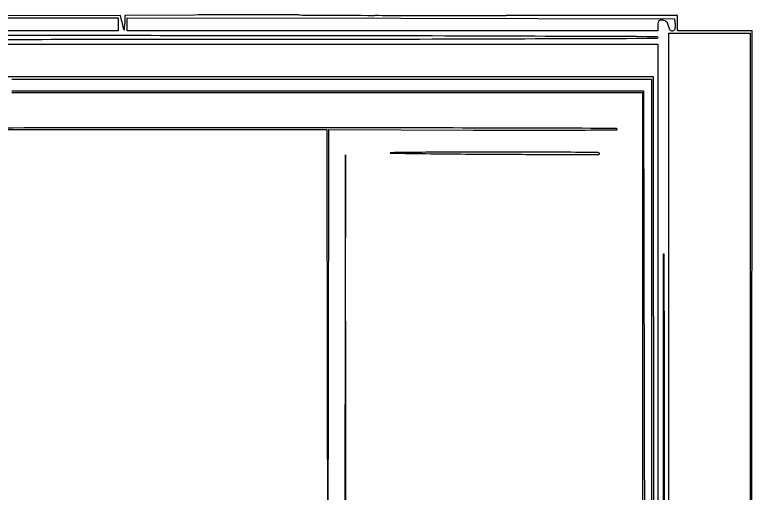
# Model space of a CAD drawing. Header units: inches. Extents: x -279 to 561, y -345 to 342.
# Drawn here: x -215.238 to -213.499, y -304.5 to -303.373 of the extents above; entities that cross this region are included whole.
import ezdxf

# ---------------------------------------------------------------- set-up
doc = ezdxf.new("R2010")
doc.units = ezdxf.units.IN
doc.header["$LTSCALE"] = 0.5
doc.header["$MEASUREMENT"] = 0

msp = doc.modelspace()

# ---------------------------------------------------------------- linework, layer by layer
for p, q in [((-214.9888, -303.3745), (-215.9883, -303.3758)), ((-214.9856, -303.3887), (-214.9888, -303.3745)), ((-214.9782, -303.3747), (-214.9787, -303.394)), ((-214.814, -303.3733), (-214.9782, -303.3747)), ((-213.6748, -303.3745), (-214.0795, -303.3744)), ((-213.6748, -303.3926), (-213.6748, -303.3745)), ((-213.6748, -303.4107), (-213.6748, -303.3926)), ((-213.5868, -303.4107), (-213.6748, -303.4107)), ((-213.4989, -303.4107), (-213.5868, -303.4107)), ((-213.5, -305), (-213.4989, -303.4107))]:
    msp.add_line(p, q)
for points in [[(-215.2446, -303.5245), (-213.7368, -303.5245), (-213.7368, -304.6392, -0.000223), (-213.7371, -305.3107, -0.002383), (-213.7387, -305.5837, -0.001447), (-213.7409, -305.7496, -0.66655), (-213.7484, -305.7526, -0.194955), (-213.749, -305.7513, -0.000002), (-213.7501, -305.4288, -0.000179), (-213.7512, -305.0737, -0.000107), (-213.7523, -304.6521), (-213.7549, -303.553), (-215.2446, -303.553)], [(-215.9352, -303.6435), (-215.2188, -303.6435), (-214.5024, -303.6435), (-214.5011, -304.2655), (-214.4998, -304.8875), (-214.4985, -304.2654), (-214.4972, -303.6433), (-214.1563, -303.6447, 0.001064), (-214.0257, -303.645, 0.001794), (-213.9162, -303.6445, 0.000153), (-213.8187, -303.6438, 0.584751), (-213.8178, -303.6422, 0.259143), (-213.8207, -303.6406, 0.000015), (-214.1381, -303.6397, 0.000557), (-214.4888, -303.6392, 0.000335), (-214.9048, -303.6393, 0.000169), (-215.3191, -303.6397, 0.000293), (-215.6637, -303.6405, 0.000043), (-215.9649, -303.6413, 0.960025)], [(-215.2446, -303.5556), (-213.7575, -303.5556), (-213.7575, -304.6418, -0.000347)], [(-215.8762, -304.5938, 0.000023), (-215.8773, -304.8636, 0.000682)], [(-213.7587, -305.409, -0.000014), (-213.7599, -305.7264, -0.413114)], [(-214.4564, -304.7853, -0.000379), (-214.4571, -304.4853), (-214.4584, -303.703), (-214.4597, -304.4873), (-214.461, -305.2716)], [(-214.4539, -305.2664, -0.000016), (-214.4552, -305.0379, -0.000633)]]:
    msp.add_lwpolyline(points, format="xyb")
for points in [[(-214.9938, -303.3952), (-214.9938, -303.4107), (-215.6638, -303.4107, -0.000295), (-216.0499, -303.4105, -0.002587), (-216.2208, -303.4094, -0.001073), (-216.3297, -303.4079, -0.306208), (-216.3368, -303.403, -0.055611), (-216.3377, -303.3994, -0.036064), (-216.338, -303.3952, -0.036064), (-216.3377, -303.391, -0.055611), (-216.3368, -303.3874, -0.306208), (-216.3297, -303.3825, -0.001073), (-216.2208, -303.381, -0.002587), (-216.0499, -303.3799, -0.000295), (-215.6638, -303.3797), (-214.9938, -303.3797)], [(-213.6809, -303.3965, -0.103731), (-213.6818, -303.4065, -0.283929), (-213.6869, -303.411, -0.300236), (-213.693, -303.4083, -0.107497), (-213.6964, -303.3991, 0.071286), (-213.6979, -303.394, 0.090158), (-213.7006, -303.39, 0.090158), (-213.7046, -303.3873, 0.071286), (-213.7097, -303.3858, 0.049221), (-213.7157, -303.3855, 0.18449), (-213.719, -303.3871, 0.161847), (-213.7208, -303.3906, 0.03591), (-213.7213, -303.3974), (-213.7213, -303.4107), (-214.3472, -303.4107), (-214.9731, -303.4107), (-214.9731, -303.3952), (-214.9731, -303.3796), (-214.3278, -303.381), (-213.6825, -303.3823)], [(-213.7213, -303.4262, -0.413202), (-213.7239, -303.4288, -0.000022), (-214.1067, -303.4301, -0.000623), (-214.579, -303.4311, -0.000218), (-215.2579, -303.4314, -0.000217), (-215.9377, -303.4311, -0.000626), (-216.409, -303.4301, -0.000027), (-216.7898, -303.4288, -0.586216), (-216.7912, -303.4262, -0.259007), (-216.7867, -303.4237, -0.000026), (-216.4034, -303.4224, -0.000622), (-215.9311, -303.4214, -0.00022), (-215.2547, -303.4211, -0.000219), (-214.5773, -303.4214, -0.000625), (-214.1059, -303.4224, -0.000022), (-213.7239, -303.4237, -0.4132)], [(-213.7217, -304.6198, -0.000342), (-213.7221, -305.0777, -0.000611), (-213.7232, -305.454, -0.000039), (-213.7246, -305.7871, -0.813411), (-213.7265, -305.7875, -0.10071), (-213.7283, -305.7787, -0.000038), (-213.7297, -305.4486, -0.000606), (-213.7308, -305.0819, -0.000369), (-213.7313, -304.6483), (-213.7317, -303.5193), (-213.9605, -303.5193, 0.00003), (-214.109, -303.5193, 0.000002), (-214.4986, -303.5193, 0.000003), (-214.9634, -303.5193, 0.000003), (-215.4709, -303.5193), (-216.7524, -303.5193), (-216.7524, -303.4805), (-216.7524, -303.4418), (-215.2369, -303.4418), (-213.7213, -303.4418)], [(-214.3524, -303.699, 0.001198), (-214.162, -303.701, 0.002022), (-214.0024, -303.7017, 0.000195), (-213.8606, -303.7017, 0.587381), (-213.8592, -303.6991, 0.2572), (-213.862, -303.6975, 0.000191), (-213.9485, -303.6967, 0.002011), (-214.0454, -303.6962, 0.001221), (-214.16, -303.6964, 0.000547), (-214.2683, -303.6969, 0.001808), (-214.3396, -303.6976, 0.019739), (-214.3524, -303.6983, 0.948616)], [(-213.7071, -305.2431, -0.002227), (-213.7076, -305.3164, -0.993402), (-213.708, -305.3164, -0.000451), (-213.7083, -305.0687, -0.00009), (-213.7084, -304.6263, -0.00009), (-213.7083, -304.1839, -0.000451), (-213.708, -303.9362, -0.993402), (-213.7076, -303.9362, -0.002227), (-213.7071, -304.0095, -0.000341), (-213.7067, -304.2903, -0.0002), (-213.7065, -304.6263, -0.0002), (-213.7067, -304.9623, -0.000341)]]:
    msp.add_lwpolyline(points, format="xyb", close=True)
msp.add_lwpolyline([(-213.5041, -304.6108), (-213.5041, -305.8056), (-213.5998, -305.8056), (-213.6954, -305.8056), (-213.6954, -304.6108), (-213.6954, -303.4159), (-213.5998, -303.4159), (-213.5041, -303.4159)], close=True)
for centre, radius, start, end in [((-214.6716, -320.5067), 17.134, 90.24554, 90.4761), ((-214.6609, -323.0182), 19.6455, 90.03742, 90.24552), ((-214.6622, -320.9592), 17.5865, 89.82909, 90.03741), ((-214.6208, -307.0721), 3.6994, 89.1669, 89.829), ((-214.4968, -298.5428), 4.8309, 269.1669, 269.7864), ((-214.0812, -187.0933), 116.2812, 269.786369, 269.848019), ((-214.0979, -193.4038), 109.9706, 269.847991, 269.925684), ((-214.0464, -153.7006), 149.6738, 269.925657, 269.987307), ((-213.2997, -303.0169), 1.7264, 192.4377, 193.0111), ((-215.6506, -303.3798), 0.6721, 357.6468, 358.7895), ((-214.9778, -303.4047), 0.00412, 193.0111, 233.1469), ((-214.9798, -303.4074), 0.000769, 233.147, 357.6469)]:
    msp.add_arc(centre, radius, start, end)

doc.saveas('drawing.dxf')
